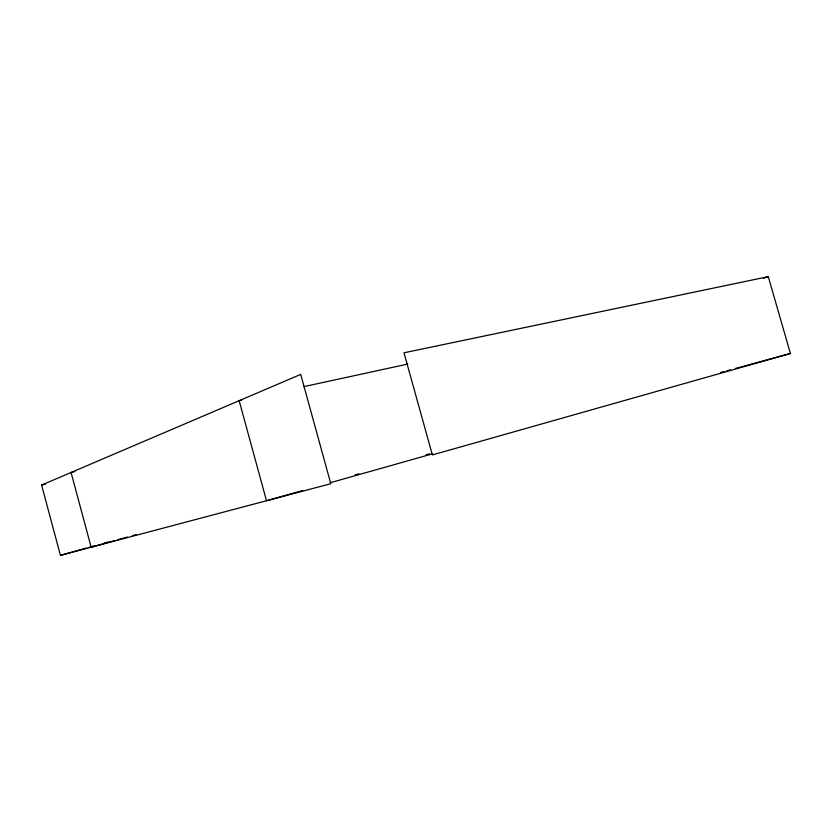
<?xml version="1.0" encoding="UTF-8"?>
<svg xmlns="http://www.w3.org/2000/svg" width="832" height="832" viewBox="0 0 832 832"><rect width="100%" height="100%" fill="white"/><g stroke="black" fill="none" stroke-linecap="round" stroke-linejoin="round"><path stroke-width="1.25" d="M41.6 485.066L300.716 374.4L330.793 483.714L60.434 555.36L41.6 485.066L45.386 484.162M763.391 278.346L768.29 276.64L790.4 353.506L432.38 454.938L403.988 352.81L768.29 276.64M355.139 474.833L358.862 473.782M425.942 454.865L429.666 453.814M302.744 490.506L266.51 500.75L239.148 400.691L241.686 400.14M330.231 482.737L432.682 453.794M60.434 555.36L86.674 547.986M89.17 547.29L95.42 545.532M104.166 543.078L107.921 542.027M114.899 540.55L91.156 547.217L71.074 472.482L74.859 471.588M117.395 539.843L127.39 537.035M132.392 535.631L136.136 534.581M720.45 372.528L724.204 371.509M726.7 370.833L730.444 369.814M735.446 368.451L790.4 353.506M303.826 386.641L407.805 364.062"/></g></svg>
